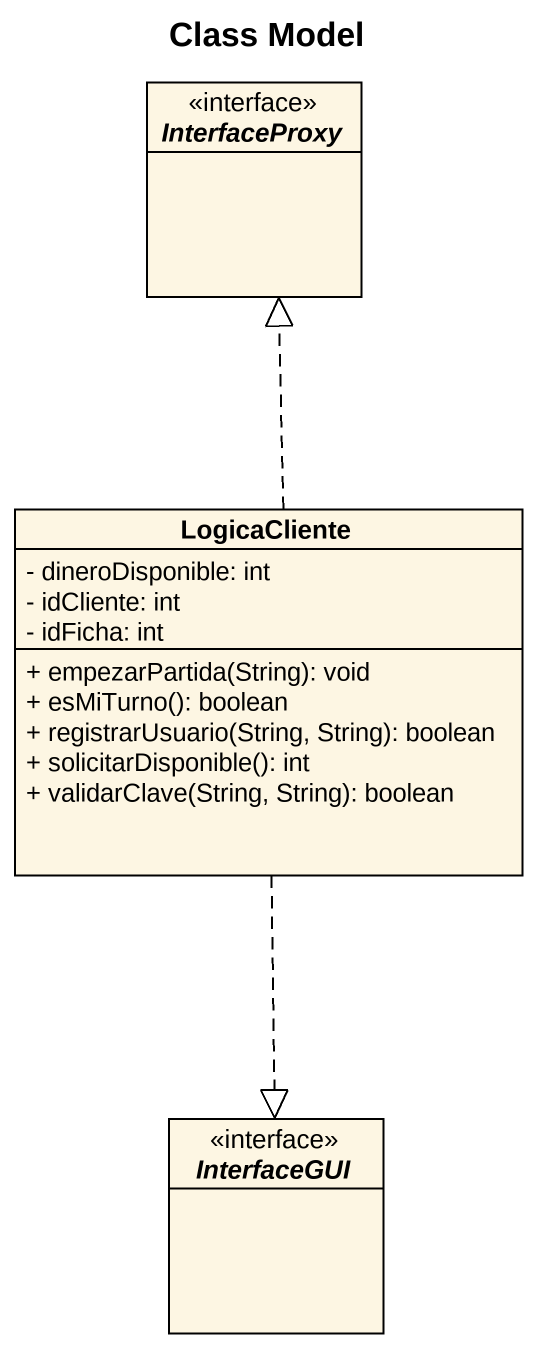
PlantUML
@startuml
title Class Model
hide circle
hide empty members
skinparam classAttributeIconSize 0
interface InterfaceProxy <<interface>>
class LogicaCliente {
  - dineroDisponible: int
  - idCliente: int
  - idFicha: int
  + empezarPartida(String): void
  + esMiTurno(): boolean
  + registrarUsuario(String, String): boolean
  + solicitarDisponible(): int
  + validarClave(String, String): boolean
}
interface InterfaceGUI <<interface>>
LogicaCliente .up.|> InterfaceProxy
LogicaCliente ..|> InterfaceGUI
@enduml
